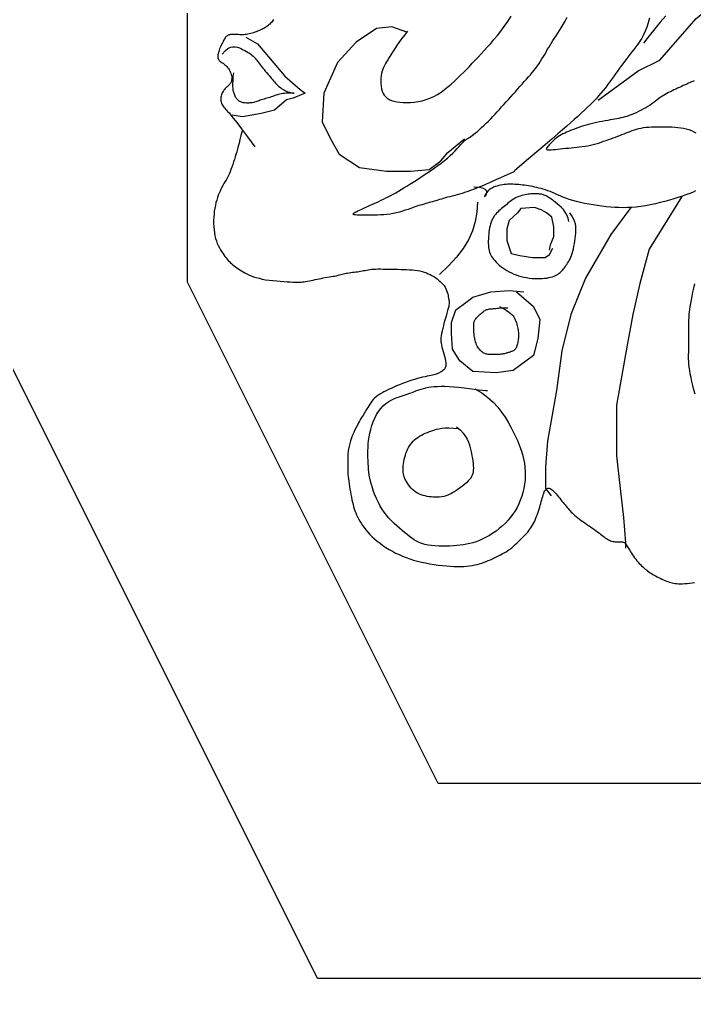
# Model space of a CAD drawing. Extents: x 377 to 3679, y 2766 to 6385.
# Drawn here: x 2041 to 2144.7, y 4226 to 4378.4 of the extents above; entities that cross this region are included whole.
import ezdxf

# ---------------------------------------------------------------- set-up
doc = ezdxf.new("R2010")
doc.units = 0
doc.header["$MEASUREMENT"] = 0
for name, color, linetype in [('3', 3, 'CONTINUOUS'), ('7', 7, 'CONTINUOUS'), ('BH', 3, 'CONTINUOUS')]:
    doc.layers.add(name, color=color, linetype=linetype)

msp = doc.modelspace()

# ---------------------------------------------------------------- hatches: boundary and pattern name
at = {"layer": 'BH'}
h = msp.add_hatch(dxfattribs=at)
h.set_pattern_fill('AR-RROOF', color=256, scale=20, angle=45, style=0)
h.set_pattern_definition([(45, (-7283.46, 4749.96), (431.052, 1149.473), [7620, -1016, 2540, -508]), (45, (-6985.3, 5407.3), (-836.96, 118.54), [1524, -167.64, 3048, -381]), (45, (-7409.2, 5234.9), (1627.222, 2108.564), [4064, -711.2, 2032, -508])])
edge = h.paths.add_edge_path()
edge.add_line((2930.74, 4363.05), (2918.14, 4363.05))
edge.add_line((2918.14, 4363.05), (2918.14, 4373.05))
edge.add_line((2918.14, 4373.05), (2250.69, 4373.05))
edge.add_line((2250.69, 4373.05), (2250.69, 4363.05))
edge.add_line((2250.69, 4363.05), (2236.79, 4363.05))
edge.add_line((2236.79, 4363.05), (2236.79, 4331.05))
edge.add_line((2236.79, 4331.05), (2186.79, 4231.05))
edge.add_line((2186.79, 4231.05), (2086.79, 4231.05))
edge.add_line((2086.79, 4231.05), (2036.79, 4331.05))
edge.add_line((2036.79, 4331.05), (2036.79, 4363.05))
edge.add_line((2036.79, 4363.05), (2024.19, 4363.05))
edge.add_line((2024.19, 4363.05), (2024.19, 4373.05))
edge.add_line((2024.19, 4373.05), (1343.33, 4373.05))
edge.add_line((1343.33, 4373.05), (1343.33, 4363.05))
edge.add_line((1343.33, 4363.05), (1330.74, 4363.05))
edge.add_line((1330.74, 4363.05), (1330.74, 3931.05))
edge.add_line((1330.74, 3931.05), (1809.12, 3931.05))
edge.add_arc((1811.61, 3938.34), 7.71, 189.6878, 251.1962, ccw=False)
edge.add_line((1804.01, 3937.05), (1798.01, 4119.14))
edge.add_spline(control_points=[(1798.01, 4119.14), (1798.47, 4138.7), (1818.54, 4148.9), (1828.3, 4158), (1831.77, 4165.8), (1832.33, 4171.05)], knot_values=[0, 0, 0, 0, 23.139492, 45.034725, 81.361054, 81.361054, 81.361054, 81.361054], degree=3, periodic=0)
edge.add_line((1832.33, 4171.05), (1837.56, 4273.44))
edge.add_spline(control_points=[(1837.56, 4273.44), (1836.99, 4274.11), (1835.45, 4274.7), (1834.67, 4276.16), (1834.59, 4276.79)], knot_values=[3.758328, 3.758328, 3.758328, 3.758328, 6.015974, 7.565663, 7.565663, 7.565663, 7.565663], degree=3, periodic=0)
edge.add_spline(control_points=[(1834.59, 4276.79), (1834.57, 4276.94), (1834.56, 4277.14), (1834.58, 4277.34), (1834.59, 4277.38)], knot_values=[3.285569, 3.285569, 3.285569, 3.285569, 3.649238, 3.758328, 3.758328, 3.758328, 3.758328], degree=3, periodic=0)
edge.add_line((1834.59, 4277.38), (1834.59, 4291.05))
edge.add_line((1834.59, 4291.05), (1869.43, 4291.05))
edge.add_line((1869.43, 4291.05), (1869.43, 4277.38))
edge.add_spline(control_points=[(1869.43, 4277.38), (1869.43, 4277.34), (1869.45, 4277.14), (1869.45, 4276.94), (1869.43, 4276.79)], knot_values=[3.285569, 3.285569, 3.285569, 3.285569, 3.394659, 3.758328, 3.758328, 3.758328, 3.758328], degree=3, periodic=0)
edge.add_spline(control_points=[(1869.43, 4276.79), (1869.35, 4276.16), (1868.57, 4274.7), (1867.03, 4274.11), (1866.46, 4273.44)], knot_values=[3.758328, 3.758328, 3.758328, 3.758328, 5.308018, 7.565663, 7.565663, 7.565663, 7.565663], degree=3, periodic=0)
edge.add_line((1866.46, 4273.44), (1871.69, 4171.05))
edge.add_spline(control_points=[(1871.69, 4171.05), (1872.25, 4165.8), (1875.72, 4158), (1885.48, 4148.9), (1905.55, 4138.7), (1906.01, 4119.14)], knot_values=[0, 0, 0, 0, 36.326329, 58.221562, 81.361054, 81.361054, 81.361054, 81.361054], degree=3, periodic=0)
edge.add_line((1906.01, 4119.14), (1900.01, 3937.05))
edge.add_arc((1892.41, 3938.34), 7.71, 288.8038, 350.3122, ccw=False)
edge.add_line((1894.89, 3931.05), (2930.74, 3931.05))
edge.add_line((2930.74, 3931.05), (2930.74, 4363.05))
h.paths.add_polyline_path([(2125.71, 4055.18, -0.075762), (2115.73, 4016.4, -0.19201), (2106.7, 4007.04, -0.571887), (2105.29, 4001.88, -0.657659), (2104.27, 3996.25, -0.575937), (2103.37, 3990.44), (2103.37, 3951.16, 0.284365), (2113.81, 3941.23, -0.082192), (2119.96, 3939.51), (2079.73, 3939.51, -0.082192), (2085.88, 3941.23, 0.284365), (2096.32, 3951.16), (2096.32, 3990.44, -0.575937), (2095.42, 3996.25, -0.657659), (2094.4, 4001.88, -0.571887), (2092.99, 4007.04, -0.19201), (2083.96, 4016.4, -0.075762), (2073.98, 4055.18, -0.061195), (2078.9, 4125.19), (2120.79, 4125.19, -0.061195)], flags=16)
h.paths.add_polyline_path([(2035.58, 4055.18, -0.075762), (2025.6, 4016.4, -0.19201), (2016.57, 4007.04, -0.571887), (2015.16, 4001.88, -0.657659), (2014.14, 3996.25, -0.575937), (2013.25, 3990.44), (2013.25, 3951.16, 0.284365), (2023.68, 3941.23, -0.082192), (2029.83, 3939.51), (1989.6, 3939.51, -0.082192), (1995.75, 3941.23, 0.284365), (2006.19, 3951.16), (2006.19, 3990.44, -0.575937), (2005.29, 3996.25, -0.657659), (2004.27, 4001.88, -0.571887), (2002.87, 4007.04, -0.19201), (1993.83, 4016.4, -0.075762), (1983.85, 4055.18, -0.061195), (1988.77, 4125.19), (2030.67, 4125.19, -0.061195)], flags=16)

# ---------------------------------------------------------------- linework, layer by layer
at = {"layer": '3'}
for points in [[(2129.95, 4366.12), (2136.09, 4370.58), (2139.44, 4372.25), (2145.02, 4378.66), (2150.6, 4383.12), (2155.34, 4384.23), (2158.97, 4384.79), (2161.76, 4384.51), (2165.39, 4382.84), (2166.22, 4380.89), (2166.5, 4377.82), (2166.5, 4374.76), (2162.32, 4370.02), (2158.69, 4368.91), (2158.13, 4368.63)], [(2080.05, 4378.49), (2079.95, 4378.35), (2079.84, 4378.2), (2079.72, 4378.06), (2079.59, 4377.92), (2079.44, 4377.79), (2079.29, 4377.66), (2079.14, 4377.53), (2078.99, 4377.42), (2078.83, 4377.31), (2078.68, 4377.21), (2078.53, 4377.12), (2078.37, 4377.04), (2078.22, 4376.97), (2078.06, 4376.89), (2077.9, 4376.82), (2077.73, 4376.75), (2077.55, 4376.68), (2077.36, 4376.61), (2077.16, 4376.54), (2076.95, 4376.46), (2076.74, 4376.4), (2076.53, 4376.33), (2076.31, 4376.28), (2076.1, 4376.23), (2075.88, 4376.19), (2075.67, 4376.17), (2075.46, 4376.15), (2075.25, 4376.15), (2075.04, 4376.15), (2074.84, 4376.16), (2074.65, 4376.17), (2074.45, 4376.18), (2074.27, 4376.19), (2074.09, 4376.2), (2073.91, 4376.21), (2073.74, 4376.2), (2073.58, 4376.2), (2073.43, 4376.18), (2073.29, 4376.16), (2073.16, 4376.13), (2073.04, 4376.08), (2072.93, 4376.02), (2072.83, 4375.95), (2072.75, 4375.87), (2072.67, 4375.78), (2072.59, 4375.67), (2072.51, 4375.54), (2072.43, 4375.41), (2072.35, 4375.26), (2072.27, 4375.1), (2072.18, 4374.93), (2072.09, 4374.75), (2072, 4374.57), (2071.91, 4374.38), (2071.83, 4374.18), (2071.75, 4373.99), (2071.67, 4373.79), (2071.6, 4373.6), (2071.55, 4373.41), (2071.5, 4373.22), (2071.47, 4373.05), (2071.45, 4372.88), (2071.45, 4372.73), (2071.47, 4372.58), (2071.51, 4372.45), (2071.57, 4372.34), (2071.65, 4372.23), (2071.75, 4372.14), (2071.87, 4372.05), (2071.99, 4371.96), (2072.13, 4371.86), (2072.27, 4371.77), (2072.41, 4371.66), (2072.55, 4371.54), (2072.69, 4371.41), (2072.83, 4371.27), (2072.96, 4371.12), (2073.09, 4370.96), (2073.2, 4370.79), (2073.3, 4370.61), (2073.39, 4370.43), (2073.47, 4370.25), (2073.53, 4370.06), (2073.57, 4369.87), (2073.6, 4369.68), (2073.61, 4369.5), (2073.61, 4369.33), (2073.59, 4369.16), (2073.56, 4369.01), (2073.51, 4368.88), (2073.45, 4368.75), (2073.37, 4368.64), (2073.29, 4368.54), (2073.2, 4368.44), (2073.1, 4368.35), (2073, 4368.26), (2072.9, 4368.17), (2072.8, 4368.07), (2072.7, 4367.98), (2072.6, 4367.87), (2072.5, 4367.76), (2072.41, 4367.65), (2072.32, 4367.52), (2072.24, 4367.39), (2072.16, 4367.24), (2072.1, 4367.08), (2072.04, 4366.91), (2071.99, 4366.73), (2071.95, 4366.55), (2071.93, 4366.36), (2071.93, 4366.18), (2071.94, 4366), (2071.97, 4365.82), (2072.02, 4365.65), (2072.09, 4365.49), (2072.18, 4365.33), (2072.28, 4365.17), (2072.4, 4365.01), (2072.53, 4364.86), (2072.67, 4364.7), (2072.82, 4364.54), (2072.98, 4364.36), (2073.19, 4364.13), (2073.47, 4363.8), (2073.85, 4363.32), (2074.38, 4362.64), (2075.09, 4361.71), (2076.01, 4360.48), (2077.16, 4358.9)], [(2117.06, 4355.13), (2116.29, 4354.78), (2115.58, 4354.45), (2114.92, 4354.15), (2114.31, 4353.88), (2113.75, 4353.63), (2113.23, 4353.4), (2112.75, 4353.19), (2112.3, 4353), (2111.89, 4352.82), (2111.5, 4352.66), (2111.13, 4352.51), (2110.77, 4352.37), (2110.42, 4352.24), (2110.08, 4352.11), (2109.73, 4352), (2109.38, 4351.88), (2109.02, 4351.77), (2108.64, 4351.66), (2108.26, 4351.56), (2107.89, 4351.45), (2107.51, 4351.35), (2107.15, 4351.25), (2106.79, 4351.16), (2106.46, 4351.06), (2106.14, 4350.97), (2105.84, 4350.88), (2105.55, 4350.8), (2105.28, 4350.71), (2105.01, 4350.63), (2104.75, 4350.56), (2104.5, 4350.48), (2104.24, 4350.41), (2103.98, 4350.34), (2103.72, 4350.27), (2103.45, 4350.19), (2103.17, 4350.12), (2102.88, 4350.03), (2102.57, 4349.94), (2102.24, 4349.84), (2101.89, 4349.73), (2101.52, 4349.6), (2101.13, 4349.46), (2100.72, 4349.31), (2100.29, 4349.16), (2099.85, 4349.02), (2099.39, 4348.88), (2098.93, 4348.76), (2098.45, 4348.66), (2097.96, 4348.58), (2097.47, 4348.52), (2096.98, 4348.48), (2096.5, 4348.45), (2096.02, 4348.43), (2095.55, 4348.42), (2095.09, 4348.42), (2094.65, 4348.42), (2094.23, 4348.42), (2093.84, 4348.42), (2093.48, 4348.42), (2093.15, 4348.43), (2092.87, 4348.44), (2092.63, 4348.46), (2092.45, 4348.49), (2092.33, 4348.52), (2092.27, 4348.57), (2092.26, 4348.63), (2092.32, 4348.69), (2092.42, 4348.77), (2092.57, 4348.86), (2092.75, 4348.95), (2092.98, 4349.06), (2093.23, 4349.18), (2093.51, 4349.31), (2093.81, 4349.44), (2094.13, 4349.59), (2094.46, 4349.74), (2094.81, 4349.89), (2095.16, 4350.05), (2095.52, 4350.22), (2095.88, 4350.38), (2096.24, 4350.54), (2096.59, 4350.71), (2096.95, 4350.88), (2097.31, 4351.06), (2097.68, 4351.24), (2098.05, 4351.43), (2098.44, 4351.64), (2098.83, 4351.85), (2099.24, 4352.09), (2099.66, 4352.34), (2100.09, 4352.6), (2100.54, 4352.88), (2101.01, 4353.17), (2101.49, 4353.48), (2102, 4353.81), (2102.52, 4354.15), (2103.06, 4354.5), (2103.62, 4354.87), (2104.18, 4355.25), (2104.73, 4355.63), (2105.28, 4356.03), (2105.81, 4356.42), (2106.31, 4356.81), (2106.78, 4357.2), (2107.21, 4357.59), (2107.61, 4357.96), (2107.96, 4358.32), (2108.28, 4358.66), (2108.57, 4358.98), (2108.82, 4359.26), (2109.05, 4359.51), (2109.24, 4359.71), (2109.42, 4359.88), (2109.57, 4360.01), (2109.72, 4360.11), (2109.86, 4360.2), (2110.01, 4360.29), (2110.17, 4360.38), (2110.35, 4360.5), (2110.55, 4360.64), (2110.8, 4360.83), (2111.07, 4361.05), (2111.37, 4361.3), (2111.69, 4361.58), (2112.02, 4361.88), (2112.37, 4362.2), (2112.72, 4362.54), (2113.07, 4362.88), (2113.42, 4363.23), (2113.76, 4363.59), (2114.1, 4363.95), (2114.44, 4364.31), (2114.77, 4364.68), (2115.11, 4365.06), (2115.46, 4365.44), (2115.8, 4365.83), (2116.15, 4366.22), (2116.51, 4366.61), (2116.86, 4367.01), (2117.22, 4367.4), (2117.57, 4367.8), (2117.92, 4368.19), (2118.26, 4368.57), (2118.59, 4368.94), (2118.91, 4369.3), (2119.22, 4369.66), (2119.53, 4370.01), (2119.82, 4370.35), (2120.09, 4370.69), (2120.36, 4371.04), (2120.62, 4371.38), (2120.86, 4371.72), (2121.09, 4372.07), (2121.31, 4372.43), (2121.52, 4372.79), (2121.73, 4373.14), (2121.93, 4373.5), (2122.13, 4373.86), (2122.34, 4374.21), (2122.55, 4374.56), (2122.77, 4374.91), (2123, 4375.26), (2123.23, 4375.61), (2123.48, 4375.98), (2123.74, 4376.37), (2124, 4376.79), (2124.28, 4377.24), (2124.57, 4377.73), (2124.88, 4378.26), (2125.19, 4378.83)], [(2100.65, 4376.71), (2100.15, 4376.1), (2099.7, 4375.51), (2099.3, 4374.95), (2098.94, 4374.43), (2098.61, 4373.93), (2098.32, 4373.48), (2098.05, 4373.05), (2097.81, 4372.67), (2097.6, 4372.32), (2097.4, 4372), (2097.23, 4371.71), (2097.08, 4371.42), (2096.94, 4371.14), (2096.83, 4370.85), (2096.73, 4370.54), (2096.65, 4370.21), (2096.59, 4369.84), (2096.55, 4369.45), (2096.53, 4369.05), (2096.54, 4368.64), (2096.58, 4368.23), (2096.64, 4367.84), (2096.75, 4367.47), (2096.88, 4367.14), (2097.06, 4366.85), (2097.28, 4366.6), (2097.53, 4366.38), (2097.83, 4366.21), (2098.17, 4366.06), (2098.55, 4365.95), (2098.98, 4365.86), (2099.44, 4365.79), (2099.95, 4365.75), (2100.5, 4365.74), (2101.07, 4365.75), (2101.66, 4365.8), (2102.27, 4365.88), (2102.88, 4366.01), (2103.49, 4366.18), (2104.09, 4366.4), (2104.68, 4366.67), (2105.24, 4366.98), (2105.8, 4367.34), (2106.33, 4367.72), (2106.85, 4368.13), (2107.36, 4368.57), (2107.85, 4369.01), (2108.32, 4369.46), (2108.79, 4369.92), (2109.24, 4370.37), (2109.69, 4370.83), (2110.14, 4371.29), (2110.58, 4371.76), (2111.03, 4372.24), (2111.49, 4372.73), (2111.95, 4373.23), (2112.43, 4373.74), (2112.92, 4374.27), (2113.42, 4374.83), (2113.93, 4375.41), (2114.45, 4376.04), (2114.97, 4376.71), (2115.51, 4377.42), (2116.04, 4378.2), (2116.59, 4379.03)], [(2137.83, 4378.68), (2137.64, 4377.98), (2137.42, 4377.31), (2137.19, 4376.69), (2136.93, 4376.12), (2136.66, 4375.61), (2136.37, 4375.14), (2136.07, 4374.71), (2135.76, 4374.29), (2135.45, 4373.9), (2135.13, 4373.51), (2134.81, 4373.11), (2134.49, 4372.71), (2134.18, 4372.29), (2133.87, 4371.87), (2133.56, 4371.44), (2133.25, 4371), (2132.94, 4370.57), (2132.63, 4370.13), (2132.32, 4369.7), (2132.02, 4369.27), (2131.7, 4368.85), (2131.39, 4368.43), (2131.06, 4368.01), (2130.73, 4367.59), (2130.38, 4367.17), (2130.01, 4366.74), (2129.62, 4366.32), (2129.21, 4365.88), (2128.77, 4365.45), (2128.32, 4365), (2127.84, 4364.55), (2127.34, 4364.08), (2126.82, 4363.61), (2126.28, 4363.13), (2125.72, 4362.63), (2125.14, 4362.12), (2124.49, 4361.56), (2123.75, 4360.91), (2122.86, 4360.15), (2121.79, 4359.24), (2120.5, 4358.14), (2118.94, 4356.81), (2117.07, 4355.24)], [(2140.35, 4379.05), (2139.5, 4378.09), (2138.64, 4377.07), (2137.78, 4376), (2136.93, 4374.88)], [(2100.55, 4376.57), (2098.2, 4377.35), (2095.85, 4377.09), (2092.72, 4375), (2089.85, 4371.88), (2087.76, 4367.18), (2087.5, 4362.75), (2088.81, 4360.15), (2090.11, 4357.8), (2093.24, 4355.72), (2097.42, 4355.2), (2101.07, 4355.2), (2103.94, 4355.46), (2105.77, 4356.76), (2106.81, 4358.06), (2109.42, 4360.15)], [(2075.76, 4375.78), (2077.59, 4374.74), (2081.76, 4369.79), (2084.11, 4367.71), (2084.89, 4367.18), (2083.07, 4366.4), (2082.02, 4366.14), (2080.2, 4364.58), (2078.11, 4364.06), (2075.24, 4363.54), (2073.67, 4363.8)], [(2072.11, 4373.18), (2072.58, 4373.68), (2073.02, 4374.02), (2073.42, 4374.22), (2073.8, 4374.3), (2074.15, 4374.3), (2074.48, 4374.23), (2074.79, 4374.12), (2075.09, 4373.98), (2075.37, 4373.84), (2075.63, 4373.71), (2075.88, 4373.57), (2076.11, 4373.44), (2076.33, 4373.3), (2076.53, 4373.16), (2076.72, 4373.02), (2076.89, 4372.87), (2077.05, 4372.73), (2077.19, 4372.57), (2077.33, 4372.41), (2077.46, 4372.24), (2077.59, 4372.07), (2077.72, 4371.88), (2077.87, 4371.69), (2078.02, 4371.48), (2078.19, 4371.27), (2078.38, 4371.04), (2078.57, 4370.81), (2078.77, 4370.57), (2078.97, 4370.34), (2079.17, 4370.1), (2079.36, 4369.88), (2079.54, 4369.66), (2079.72, 4369.45), (2079.88, 4369.26), (2080.04, 4369.08), (2080.19, 4368.9), (2080.34, 4368.73), (2080.49, 4368.57), (2080.65, 4368.42), (2080.81, 4368.27), (2080.97, 4368.13), (2081.15, 4367.99), (2081.33, 4367.86), (2081.51, 4367.73), (2081.7, 4367.62), (2081.89, 4367.52), (2082.09, 4367.43), (2082.28, 4367.36), (2082.48, 4367.3), (2082.66, 4367.26), (2082.83, 4367.23), (2082.98, 4367.21), (2083.09, 4367.19), (2083.17, 4367.19), (2083.19, 4367.18), (2083.15, 4367.18), (2083.06, 4367.18), (2082.91, 4367.18), (2082.71, 4367.18), (2082.49, 4367.17), (2082.24, 4367.16), (2081.97, 4367.15), (2081.71, 4367.13), (2081.46, 4367.1), (2081.22, 4367.06), (2081, 4367.02), (2080.8, 4366.97), (2080.6, 4366.91), (2080.42, 4366.85), (2080.23, 4366.79), (2080.04, 4366.73), (2079.85, 4366.66), (2079.65, 4366.6), (2079.44, 4366.53), (2079.23, 4366.47), (2079.02, 4366.4), (2078.81, 4366.34), (2078.6, 4366.27), (2078.4, 4366.21), (2078.2, 4366.14), (2078, 4366.08), (2077.82, 4366.01), (2077.64, 4365.95), (2077.46, 4365.89), (2077.29, 4365.84), (2077.11, 4365.79), (2076.94, 4365.74), (2076.76, 4365.71), (2076.58, 4365.68), (2076.4, 4365.66), (2076.21, 4365.65), (2076.03, 4365.64), (2075.86, 4365.65), (2075.68, 4365.66), (2075.52, 4365.68), (2075.37, 4365.71), (2075.23, 4365.74), (2075.1, 4365.79), (2074.98, 4365.84), (2074.87, 4365.9), (2074.77, 4365.96), (2074.67, 4366.03), (2074.58, 4366.11), (2074.5, 4366.19), (2074.42, 4366.27), (2074.34, 4366.36), (2074.27, 4366.46), (2074.2, 4366.57), (2074.14, 4366.7), (2074.07, 4366.84), (2074.01, 4367), (2073.96, 4367.18), (2073.9, 4367.39), (2073.85, 4367.64), (2073.81, 4367.92), (2073.79, 4368.26), (2073.79, 4368.66), (2073.81, 4369.13), (2073.85, 4369.67), (2073.93, 4370.31)], [(2144.73, 4369.08), (2144.53, 4368.99), (2144.32, 4368.9), (2144.09, 4368.8), (2143.85, 4368.69), (2143.59, 4368.58), (2143.31, 4368.46), (2143.03, 4368.33), (2142.75, 4368.19), (2142.46, 4368.06), (2142.17, 4367.93), (2141.88, 4367.79), (2141.59, 4367.66), (2141.31, 4367.53), (2141.04, 4367.4), (2140.77, 4367.26), (2140.51, 4367.12), (2140.25, 4366.98), (2139.99, 4366.83), (2139.74, 4366.67), (2139.5, 4366.5), (2139.26, 4366.33), (2139.01, 4366.14), (2138.76, 4365.95), (2138.5, 4365.75), (2138.22, 4365.55), (2137.93, 4365.35), (2137.61, 4365.14), (2137.27, 4364.94), (2136.91, 4364.74), (2136.54, 4364.54), (2136.16, 4364.35), (2135.78, 4364.17), (2135.4, 4364.01), (2135.04, 4363.86), (2134.69, 4363.72), (2134.36, 4363.61), (2134.05, 4363.52), (2133.75, 4363.43), (2133.45, 4363.36), (2133.15, 4363.3), (2132.84, 4363.24), (2132.52, 4363.18), (2132.17, 4363.12), (2131.8, 4363.06), (2131.41, 4362.99), (2131, 4362.92), (2130.57, 4362.84), (2130.14, 4362.75), (2129.71, 4362.66), (2129.28, 4362.57), (2128.87, 4362.47), (2128.47, 4362.36), (2128.08, 4362.25), (2127.7, 4362.14), (2127.34, 4362.03), (2126.99, 4361.91), (2126.65, 4361.79), (2126.32, 4361.66), (2126, 4361.54), (2125.68, 4361.42), (2125.38, 4361.29), (2125.08, 4361.17), (2124.8, 4361.04), (2124.52, 4360.9), (2124.25, 4360.76), (2124, 4360.61), (2123.76, 4360.45), (2123.53, 4360.28), (2123.31, 4360.11), (2123.11, 4359.93), (2122.92, 4359.75), (2122.75, 4359.57), (2122.59, 4359.4), (2122.44, 4359.24), (2122.31, 4359.08), (2122.19, 4358.95), (2122.1, 4358.83), (2122.03, 4358.73), (2122, 4358.64), (2122, 4358.57), (2122.04, 4358.51), (2122.14, 4358.48), (2122.28, 4358.46), (2122.48, 4358.46), (2122.74, 4358.47), (2123.04, 4358.49), (2123.38, 4358.53), (2123.74, 4358.57), (2124.13, 4358.61), (2124.54, 4358.66), (2124.96, 4358.7), (2125.38, 4358.74), (2125.8, 4358.78), (2126.23, 4358.81), (2126.65, 4358.85), (2127.08, 4358.9), (2127.5, 4358.95), (2127.93, 4359.01), (2128.35, 4359.08), (2128.77, 4359.17), (2129.18, 4359.28), (2129.59, 4359.39), (2130, 4359.51), (2130.4, 4359.64), (2130.79, 4359.77), (2131.17, 4359.91), (2131.55, 4360.04), (2131.91, 4360.17), (2132.26, 4360.3), (2132.61, 4360.43), (2132.95, 4360.56), (2133.28, 4360.68), (2133.61, 4360.8), (2133.93, 4360.93), (2134.25, 4361.05), (2134.57, 4361.17), (2134.89, 4361.29), (2135.2, 4361.41), (2135.53, 4361.52), (2135.86, 4361.62), (2136.2, 4361.72), (2136.56, 4361.8), (2136.93, 4361.87), (2137.32, 4361.92), (2137.72, 4361.96), (2138.14, 4361.99), (2138.57, 4362.01), (2139.01, 4362.02), (2139.46, 4362.02), (2139.91, 4362.01), (2140.37, 4362.01), (2140.84, 4361.99), (2141.3, 4361.98), (2141.76, 4361.95), (2142.21, 4361.91), (2142.65, 4361.86), (2143.08, 4361.78), (2143.5, 4361.69), (2143.9, 4361.57), (2144.28, 4361.42), (2144.64, 4361.25), (2144.97, 4361.06)], [(2075.2, 4361.36), (2075.02, 4360.67), (2074.87, 4360.05), (2074.73, 4359.51), (2074.6, 4359.02), (2074.49, 4358.57), (2074.37, 4358.16), (2074.26, 4357.76), (2074.15, 4357.37), (2074.02, 4356.98), (2073.9, 4356.59), (2073.77, 4356.2), (2073.63, 4355.81), (2073.49, 4355.44), (2073.34, 4355.07), (2073.19, 4354.73), (2073.04, 4354.4), (2072.88, 4354.09), (2072.73, 4353.8), (2072.57, 4353.53), (2072.41, 4353.26), (2072.26, 4352.99), (2072.1, 4352.71), (2071.95, 4352.43), (2071.81, 4352.13), (2071.67, 4351.82), (2071.53, 4351.48), (2071.41, 4351.12), (2071.29, 4350.74), (2071.18, 4350.35), (2071.09, 4349.93), (2071, 4349.5), (2070.93, 4349.05), (2070.88, 4348.58), (2070.84, 4348.1), (2070.82, 4347.61), (2070.82, 4347.12), (2070.84, 4346.64), (2070.88, 4346.16), (2070.94, 4345.7), (2071.02, 4345.26), (2071.12, 4344.84), (2071.24, 4344.45), (2071.38, 4344.08), (2071.54, 4343.73), (2071.7, 4343.41), (2071.87, 4343.1), (2072.04, 4342.82), (2072.22, 4342.55), (2072.39, 4342.31), (2072.56, 4342.07), (2072.73, 4341.86), (2072.91, 4341.66), (2073.08, 4341.46), (2073.25, 4341.28), (2073.43, 4341.11), (2073.61, 4340.94), (2073.8, 4340.78), (2073.99, 4340.62), (2074.19, 4340.47), (2074.4, 4340.32), (2074.63, 4340.17), (2074.86, 4340.02), (2075.1, 4339.87), (2075.36, 4339.71), (2075.64, 4339.56), (2075.93, 4339.41), (2076.25, 4339.25), (2076.59, 4339.1), (2076.96, 4338.96), (2077.36, 4338.83), (2077.8, 4338.71), (2078.29, 4338.6), (2078.81, 4338.5), (2079.36, 4338.42), (2079.93, 4338.35), (2080.51, 4338.3), (2081.07, 4338.25), (2081.62, 4338.21), (2082.14, 4338.18), (2082.6, 4338.16), (2083.02, 4338.14), (2083.38, 4338.13), (2083.7, 4338.12), (2083.99, 4338.12), (2084.26, 4338.13), (2084.51, 4338.15), (2084.76, 4338.18), (2085.01, 4338.21), (2085.27, 4338.26), (2085.54, 4338.31), (2085.83, 4338.37), (2086.12, 4338.44), (2086.42, 4338.51), (2086.73, 4338.57), (2087.04, 4338.64), (2087.36, 4338.7), (2087.68, 4338.76), (2087.99, 4338.82), (2088.31, 4338.87), (2088.62, 4338.92), (2088.92, 4338.97), (2089.21, 4339.02), (2089.48, 4339.06), (2089.74, 4339.11), (2089.97, 4339.17), (2090.19, 4339.22), (2090.4, 4339.27), (2090.6, 4339.33), (2090.8, 4339.38), (2091, 4339.43), (2091.21, 4339.48), (2091.43, 4339.52), (2091.66, 4339.56), (2091.91, 4339.6), (2092.16, 4339.63), (2092.42, 4339.66), (2092.68, 4339.69), (2092.93, 4339.72), (2093.18, 4339.76), (2093.43, 4339.8), (2093.66, 4339.84), (2093.88, 4339.89), (2094.1, 4339.93), (2094.33, 4339.98), (2094.56, 4340.03), (2094.82, 4340.07), (2095.09, 4340.1), (2095.39, 4340.12), (2095.73, 4340.14), (2096.09, 4340.15), (2096.48, 4340.15), (2096.89, 4340.14), (2097.32, 4340.13), (2097.76, 4340.12), (2098.21, 4340.11), (2098.67, 4340.1), (2099.13, 4340.09), (2099.6, 4340.08), (2100.05, 4340.07), (2100.5, 4340.05), (2100.94, 4340.03), (2101.37, 4340), (2101.78, 4339.96), (2102.17, 4339.91), (2102.54, 4339.84), (2102.89, 4339.75), (2103.21, 4339.66), (2103.53, 4339.54), (2103.82, 4339.42), (2104.11, 4339.28), (2104.39, 4339.14), (2104.66, 4338.98), (2104.92, 4338.81), (2105.18, 4338.63), (2105.42, 4338.44), (2105.65, 4338.24), (2105.87, 4338.03), (2106.07, 4337.81), (2106.25, 4337.58), (2106.41, 4337.34), (2106.54, 4337.09), (2106.65, 4336.83), (2106.73, 4336.58), (2106.81, 4336.33), (2106.86, 4336.09), (2106.91, 4335.87), (2106.95, 4335.66), (2106.98, 4335.48), (2107.01, 4335.33), (2107.03, 4335.2), (2107.05, 4335.07), (2107.05, 4334.94), (2107.04, 4334.79), (2107.01, 4334.6), (2106.97, 4334.38), (2106.9, 4334.09), (2106.8, 4333.74), (2106.69, 4333.34), (2106.56, 4332.9), (2106.43, 4332.43), (2106.29, 4331.95), (2106.16, 4331.47), (2106.04, 4331.02), (2105.94, 4330.6), (2105.86, 4330.22), (2105.8, 4329.88), (2105.77, 4329.58), (2105.75, 4329.29), (2105.76, 4329.01), (2105.79, 4328.73), (2105.84, 4328.45), (2105.91, 4328.14), (2106, 4327.81), (2106.11, 4327.46), (2106.22, 4327.1), (2106.32, 4326.74), (2106.41, 4326.38), (2106.49, 4326.04), (2106.53, 4325.73), (2106.54, 4325.44), (2106.51, 4325.19), (2106.44, 4324.98), (2106.35, 4324.81), (2106.23, 4324.66), (2106.09, 4324.53), (2105.95, 4324.43), (2105.81, 4324.34), (2105.67, 4324.27), (2105.54, 4324.2), (2105.42, 4324.14), (2105.3, 4324.08), (2105.17, 4324.03), (2105.04, 4323.98), (2104.88, 4323.93), (2104.7, 4323.88), (2104.49, 4323.83), (2104.25, 4323.78), (2103.97, 4323.72), (2103.67, 4323.66), (2103.33, 4323.58), (2102.96, 4323.5), (2102.58, 4323.41), (2102.16, 4323.3), (2101.73, 4323.17), (2101.28, 4323.03), (2100.82, 4322.88), (2100.35, 4322.71), (2099.88, 4322.53), (2099.42, 4322.35), (2098.96, 4322.16), (2098.52, 4321.97), (2098.1, 4321.78), (2097.7, 4321.6), (2097.33, 4321.42), (2096.98, 4321.24), (2096.66, 4321.06), (2096.36, 4320.88), (2096.08, 4320.69), (2095.82, 4320.49), (2095.58, 4320.28), (2095.37, 4320.06), (2095.17, 4319.83), (2094.99, 4319.59), (2094.82, 4319.35), (2094.67, 4319.11), (2094.52, 4318.87), (2094.38, 4318.63), (2094.24, 4318.4), (2094.11, 4318.18), (2093.98, 4317.96), (2093.85, 4317.74), (2093.71, 4317.52), (2093.57, 4317.29), (2093.42, 4317.04), (2093.27, 4316.77), (2093.1, 4316.47), (2092.92, 4316.14), (2092.73, 4315.78), (2092.54, 4315.4), (2092.36, 4315), (2092.18, 4314.59), (2092.01, 4314.17), (2091.86, 4313.75), (2091.74, 4313.33), (2091.64, 4312.92), (2091.56, 4312.51), (2091.51, 4312.12), (2091.48, 4311.74), (2091.45, 4311.36), (2091.44, 4311.01), (2091.44, 4310.66), (2091.44, 4310.34), (2091.44, 4310.03), (2091.44, 4309.73), (2091.44, 4309.44), (2091.45, 4309.15), (2091.46, 4308.86), (2091.48, 4308.55), (2091.51, 4308.23), (2091.55, 4307.88), (2091.59, 4307.51), (2091.65, 4307.12), (2091.71, 4306.71), (2091.78, 4306.29), (2091.85, 4305.87), (2091.93, 4305.46), (2092.01, 4305.05), (2092.09, 4304.66), (2092.18, 4304.29), (2092.26, 4303.94), (2092.35, 4303.61), (2092.45, 4303.29), (2092.55, 4302.98), (2092.67, 4302.67), (2092.8, 4302.35), (2092.94, 4302.04), (2093.1, 4301.72), (2093.29, 4301.39), (2093.49, 4301.06), (2093.71, 4300.72), (2093.96, 4300.38), (2094.23, 4300.03), (2094.53, 4299.69), (2094.85, 4299.34), (2095.21, 4298.99), (2095.58, 4298.65), (2095.99, 4298.3), (2096.41, 4297.97), (2096.86, 4297.65), (2097.32, 4297.33), (2097.8, 4297.03), (2098.3, 4296.75), (2098.81, 4296.48), (2099.33, 4296.23), (2099.86, 4296), (2100.42, 4295.78), (2100.98, 4295.58), (2101.56, 4295.4), (2102.16, 4295.23), (2102.78, 4295.08), (2103.41, 4294.95), (2104.06, 4294.83), (2104.71, 4294.72), (2105.35, 4294.63), (2105.99, 4294.56), (2106.61, 4294.5), (2107.21, 4294.45), (2107.78, 4294.43), (2108.32, 4294.41), (2108.82, 4294.42), (2109.29, 4294.43), (2109.74, 4294.46), (2110.17, 4294.51), (2110.57, 4294.57), (2110.96, 4294.64), (2111.33, 4294.73), (2111.7, 4294.82), (2112.05, 4294.93), (2112.4, 4295.05), (2112.73, 4295.18), (2113.06, 4295.31), (2113.39, 4295.45), (2113.7, 4295.59), (2114.01, 4295.74), (2114.32, 4295.88), (2114.62, 4296.03), (2114.91, 4296.18), (2115.21, 4296.33), (2115.5, 4296.5), (2115.79, 4296.68), (2116.07, 4296.87), (2116.36, 4297.07), (2116.65, 4297.3), (2116.93, 4297.53), (2117.21, 4297.78), (2117.49, 4298.04), (2117.76, 4298.29), (2118.01, 4298.55), (2118.26, 4298.8), (2118.49, 4299.04), (2118.71, 4299.27), (2118.91, 4299.49), (2119.11, 4299.7), (2119.29, 4299.92), (2119.45, 4300.14), (2119.62, 4300.36), (2119.77, 4300.59), (2119.91, 4300.84), (2120.05, 4301.1), (2120.19, 4301.38), (2120.32, 4301.68), (2120.44, 4301.98), (2120.56, 4302.28), (2120.67, 4302.59), (2120.77, 4302.91), (2120.87, 4303.21), (2120.96, 4303.52), (2121.04, 4303.82), (2121.12, 4304.11), (2121.2, 4304.39), (2121.27, 4304.67), (2121.34, 4304.93), (2121.42, 4305.18), (2121.5, 4305.43), (2121.58, 4305.65), (2121.67, 4305.86), (2121.77, 4306.05), (2121.88, 4306.21), (2121.99, 4306.34), (2122.12, 4306.42), (2122.25, 4306.47), (2122.4, 4306.46), (2122.56, 4306.41), (2122.73, 4306.3), (2122.91, 4306.16), (2123.09, 4305.99), (2123.28, 4305.79), (2123.47, 4305.58), (2123.66, 4305.35), (2123.85, 4305.12), (2124.03, 4304.9), (2124.21, 4304.68), (2124.38, 4304.47), (2124.55, 4304.27), (2124.71, 4304.06), (2124.88, 4303.87), (2125.03, 4303.67), (2125.19, 4303.49), (2125.34, 4303.31), (2125.49, 4303.13), (2125.65, 4302.95), (2125.81, 4302.78), (2125.98, 4302.6), (2126.17, 4302.43), (2126.37, 4302.25), (2126.58, 4302.07), (2126.82, 4301.88), (2127.07, 4301.69), (2127.33, 4301.5), (2127.61, 4301.3), (2127.89, 4301.11), (2128.17, 4300.92), (2128.44, 4300.73), (2128.71, 4300.54), (2128.97, 4300.36), (2129.23, 4300.18), (2129.47, 4300.01), (2129.7, 4299.84), (2129.92, 4299.68), (2130.13, 4299.53), (2130.33, 4299.38), (2130.52, 4299.23), (2130.7, 4299.09), (2130.87, 4298.95), (2131.03, 4298.83), (2131.2, 4298.71), (2131.36, 4298.6), (2131.52, 4298.51), (2131.69, 4298.43), (2131.86, 4298.36), (2132.03, 4298.3), (2132.22, 4298.26), (2132.4, 4298.23), (2132.58, 4298.21), (2132.76, 4298.2), (2132.94, 4298.19), (2133.1, 4298.19), (2133.25, 4298.19), (2133.39, 4298.19), (2133.51, 4298.19), (2133.62, 4298.19), (2133.71, 4298.18), (2133.8, 4298.17), (2133.88, 4298.15), (2133.95, 4298.12), (2134.02, 4298.08), (2134.07, 4298.04), (2134.13, 4297.98), (2134.19, 4297.91), (2134.25, 4297.82), (2134.31, 4297.72), (2134.38, 4297.6), (2134.47, 4297.45), (2134.56, 4297.29), (2134.67, 4297.11), (2134.8, 4296.9), (2134.93, 4296.68), (2135.08, 4296.46), (2135.23, 4296.22), (2135.4, 4295.98), (2135.56, 4295.75), (2135.74, 4295.52), (2135.91, 4295.3), (2136.09, 4295.09), (2136.27, 4294.89), (2136.45, 4294.7), (2136.63, 4294.51), (2136.82, 4294.34), (2137, 4294.17), (2137.19, 4294.02), (2137.37, 4293.87), (2137.56, 4293.72), (2137.74, 4293.59), (2137.94, 4293.45), (2138.13, 4293.32), (2138.34, 4293.2), (2138.55, 4293.07), (2138.77, 4292.95), (2139, 4292.83), (2139.24, 4292.71), (2139.48, 4292.59), (2139.73, 4292.47), (2139.97, 4292.36), (2140.22, 4292.26), (2140.45, 4292.17), (2140.68, 4292.08), (2140.9, 4292), (2141.12, 4291.94), (2141.34, 4291.88), (2141.56, 4291.83), (2141.79, 4291.8), (2142.04, 4291.77), (2142.3, 4291.76), (2142.6, 4291.75), (2142.92, 4291.76), (2143.26, 4291.77), (2143.63, 4291.8), (2144, 4291.84), (2144.38, 4291.9), (2144.76, 4291.97)], [(2144.92, 4352.14), (2144.56, 4351.97), (2144.18, 4351.8), (2143.75, 4351.63), (2143.29, 4351.47), (2142.77, 4351.29), (2142.2, 4351.11), (2141.58, 4350.93), (2140.92, 4350.73), (2140.21, 4350.54), (2139.48, 4350.35), (2138.74, 4350.17), (2137.99, 4350.01), (2137.25, 4349.87), (2136.52, 4349.75), (2135.81, 4349.66), (2135.13, 4349.6), (2134.46, 4349.57), (2133.8, 4349.56), (2133.15, 4349.58), (2132.5, 4349.61), (2131.85, 4349.66), (2131.19, 4349.72), (2130.52, 4349.8), (2129.84, 4349.89), (2129.17, 4349.99), (2128.5, 4350.11), (2127.84, 4350.23), (2127.21, 4350.37), (2126.6, 4350.52), (2126.03, 4350.68), (2125.49, 4350.85), (2125, 4351.02), (2124.53, 4351.2), (2124.1, 4351.38), (2123.68, 4351.56), (2123.29, 4351.73), (2122.92, 4351.89), (2122.56, 4352.04), (2122.2, 4352.18), (2121.85, 4352.3), (2121.51, 4352.41), (2121.18, 4352.51), (2120.84, 4352.59), (2120.52, 4352.67), (2120.2, 4352.74), (2119.88, 4352.81), (2119.56, 4352.87), (2119.25, 4352.92), (2118.94, 4352.97), (2118.63, 4353.01), (2118.33, 4353.05), (2118.03, 4353.08), (2117.73, 4353.11), (2117.44, 4353.13), (2117.16, 4353.15), (2116.88, 4353.16), (2116.6, 4353.17), (2116.33, 4353.17), (2116.05, 4353.16), (2115.78, 4353.14), (2115.51, 4353.12), (2115.23, 4353.08), (2114.95, 4353.03), (2114.68, 4352.98), (2114.4, 4352.9), (2114.13, 4352.82), (2113.88, 4352.71), (2113.63, 4352.59), (2113.4, 4352.45), (2113.18, 4352.29), (2112.99, 4352.11), (2112.82, 4351.91), (2112.68, 4351.72), (2112.57, 4351.56), (2112.5, 4351.42), (2112.47, 4351.33), (2112.49, 4351.29), (2112.55, 4351.33), (2112.66, 4351.45), (2112.78, 4351.64), (2112.85, 4351.86), (2112.83, 4352.1), (2112.67, 4352.32), (2112.31, 4352.52), (2111.72, 4352.65), (2110.83, 4352.7)], [(2125.42, 4347.46), (2125.32, 4347.98), (2125.14, 4348.46), (2124.9, 4348.89), (2124.61, 4349.27), (2124.3, 4349.61), (2123.97, 4349.92), (2123.65, 4350.18), (2123.35, 4350.42), (2123.08, 4350.62), (2122.84, 4350.8), (2122.63, 4350.96), (2122.44, 4351.09), (2122.27, 4351.2), (2122.11, 4351.3), (2121.96, 4351.38), (2121.82, 4351.44), (2121.67, 4351.5), (2121.53, 4351.55), (2121.38, 4351.58), (2121.23, 4351.62), (2121.08, 4351.64), (2120.92, 4351.66), (2120.76, 4351.68), (2120.59, 4351.69), (2120.41, 4351.7), (2120.22, 4351.7), (2120.03, 4351.7), (2119.83, 4351.7), (2119.62, 4351.69), (2119.4, 4351.67), (2119.18, 4351.64), (2118.95, 4351.61), (2118.71, 4351.56), (2118.46, 4351.5), (2118.22, 4351.44), (2117.97, 4351.36), (2117.73, 4351.27), (2117.49, 4351.18), (2117.26, 4351.07), (2117.04, 4350.95), (2116.83, 4350.82), (2116.63, 4350.69), (2116.44, 4350.54), (2116.25, 4350.39), (2116.07, 4350.24), (2115.88, 4350.08), (2115.7, 4349.91), (2115.5, 4349.75), (2115.31, 4349.59), (2115.1, 4349.42), (2114.9, 4349.25), (2114.7, 4349.08), (2114.5, 4348.9), (2114.31, 4348.71), (2114.14, 4348.51), (2113.97, 4348.3), (2113.83, 4348.08), (2113.7, 4347.85), (2113.59, 4347.6), (2113.49, 4347.34), (2113.4, 4347.06), (2113.33, 4346.77), (2113.26, 4346.47), (2113.21, 4346.15), (2113.16, 4345.81), (2113.12, 4345.47), (2113.09, 4345.12), (2113.07, 4344.77), (2113.06, 4344.42), (2113.06, 4344.09), (2113.08, 4343.77), (2113.1, 4343.47), (2113.14, 4343.2), (2113.19, 4342.95), (2113.26, 4342.71), (2113.34, 4342.49), (2113.44, 4342.27), (2113.56, 4342.06), (2113.7, 4341.86), (2113.86, 4341.64), (2114.05, 4341.43), (2114.26, 4341.2), (2114.49, 4340.98), (2114.74, 4340.75), (2115, 4340.53), (2115.29, 4340.31), (2115.59, 4340.1), (2115.91, 4339.9), (2116.25, 4339.71), (2116.6, 4339.53), (2116.96, 4339.37), (2117.34, 4339.23), (2117.72, 4339.1), (2118.11, 4338.98), (2118.51, 4338.89), (2118.92, 4338.81), (2119.33, 4338.74), (2119.75, 4338.7), (2120.16, 4338.67), (2120.56, 4338.66), (2120.95, 4338.66), (2121.33, 4338.68), (2121.7, 4338.71), (2122.04, 4338.75), (2122.35, 4338.81), (2122.64, 4338.88), (2122.91, 4338.96), (2123.16, 4339.05), (2123.38, 4339.15), (2123.59, 4339.25), (2123.78, 4339.37), (2123.95, 4339.49), (2124.11, 4339.61), (2124.25, 4339.74), (2124.38, 4339.88), (2124.51, 4340.02), (2124.63, 4340.17), (2124.75, 4340.33), (2124.87, 4340.49), (2124.99, 4340.66), (2125.11, 4340.84), (2125.24, 4341.03), (2125.37, 4341.23), (2125.5, 4341.45), (2125.63, 4341.69), (2125.75, 4341.95), (2125.86, 4342.23), (2125.97, 4342.54), (2126.07, 4342.89), (2126.16, 4343.25), (2126.23, 4343.64), (2126.3, 4344.04), (2126.36, 4344.44), (2126.41, 4344.84), (2126.46, 4345.24), (2126.49, 4345.63), (2126.52, 4346), (2126.52, 4346.36), (2126.5, 4346.72), (2126.44, 4347.09), (2126.33, 4347.47), (2126.16, 4347.87), (2125.91, 4348.3), (2125.59, 4348.77)], [(2142.79, 4351.27), (2140.56, 4347.65), (2137.77, 4343.19), (2136.38, 4337.9), (2135.26, 4333.16), (2134.42, 4328.42), (2132.75, 4319.22), (2132.75, 4314.21), (2132.75, 4311.42), (2133.31, 4306.4), (2133.86, 4301.94), (2134.14, 4298.04), (2134.14, 4297.21)], [(2111.39, 4350.41), (2111.3, 4348.9), (2111.05, 4347.44), (2110.61, 4346.02), (2110, 4344.64), (2109.19, 4343.28), (2108.18, 4341.94), (2106.96, 4340.62), (2105.53, 4339.3)], [(2122.47, 4343.04), (2122.64, 4343.85), (2123.13, 4345.16), (2123.13, 4346.64), (2122.8, 4348.11), (2121.98, 4348.77), (2121.16, 4349.26), (2120.18, 4349.59), (2118.05, 4349.42), (2117.55, 4348.77), (2116.24, 4347.62), (2115.91, 4346.31), (2115.91, 4344.51), (2116.57, 4342.54), (2117.88, 4342.22), (2119.85, 4341.89), (2121.82, 4341.89), (2122.47, 4342.38), (2122.97, 4343.36)], [(2134.98, 4349.6), (2131.91, 4345.42), (2128, 4338.73), (2125.77, 4333.16), (2124.38, 4327.58), (2123.54, 4321.45), (2122.14, 4313.65), (2121.87, 4309.75), (2121.87, 4306.4), (2122.7, 4305.29)], [(2144.86, 4320.92), (2144.68, 4321.58), (2144.52, 4322.22), (2144.36, 4322.85), (2144.23, 4323.45), (2144.11, 4324.02), (2144.02, 4324.56), (2143.95, 4325.05), (2143.9, 4325.5), (2143.87, 4325.91), (2143.86, 4326.3), (2143.85, 4326.66), (2143.86, 4327.01), (2143.87, 4327.34), (2143.88, 4327.67), (2143.89, 4328), (2143.9, 4328.32), (2143.9, 4328.64), (2143.9, 4328.96), (2143.91, 4329.27), (2143.91, 4329.57), (2143.91, 4329.85), (2143.91, 4330.13), (2143.91, 4330.38), (2143.91, 4330.63), (2143.91, 4330.87), (2143.91, 4331.09), (2143.91, 4331.31), (2143.91, 4331.53), (2143.91, 4331.74), (2143.91, 4331.95), (2143.91, 4332.17), (2143.91, 4332.4), (2143.92, 4332.64), (2143.93, 4332.91), (2143.96, 4333.21), (2143.99, 4333.54), (2144.04, 4333.92), (2144.11, 4334.35), (2144.19, 4334.84), (2144.29, 4335.38), (2144.4, 4335.95), (2144.53, 4336.57), (2144.66, 4337.21), (2144.8, 4337.86)], [(2117.39, 4336.65), (2120.01, 4334.36), (2121, 4332.39), (2120.67, 4329.44), (2120.01, 4326.82), (2116.9, 4324.53), (2114.27, 4324.2), (2110.67, 4324.37), (2108.7, 4326), (2107.55, 4327.81), (2107.39, 4330.26), (2107.39, 4331.9), (2108.04, 4333.87), (2109.19, 4334.68), (2110.67, 4335.83), (2113.46, 4336.65), (2116.24, 4336.81), (2118.54, 4336.65)], [(2114.77, 4334.36), (2115.33, 4334.07), (2115.78, 4333.81), (2116.15, 4333.58), (2116.44, 4333.37), (2116.67, 4333.16), (2116.85, 4332.97), (2116.99, 4332.77), (2117.1, 4332.57), (2117.21, 4332.35), (2117.3, 4332.13), (2117.38, 4331.89), (2117.45, 4331.66), (2117.51, 4331.42), (2117.56, 4331.19), (2117.6, 4330.97), (2117.64, 4330.75), (2117.66, 4330.56), (2117.68, 4330.37), (2117.7, 4330.2), (2117.7, 4330.03), (2117.7, 4329.86), (2117.69, 4329.7), (2117.68, 4329.53), (2117.66, 4329.36), (2117.64, 4329.18), (2117.61, 4329), (2117.58, 4328.82), (2117.54, 4328.64), (2117.5, 4328.47), (2117.45, 4328.31), (2117.39, 4328.16), (2117.34, 4328.02), (2117.27, 4327.91), (2117.2, 4327.82), (2117.13, 4327.74), (2117.05, 4327.67), (2116.96, 4327.61), (2116.87, 4327.56), (2116.78, 4327.52), (2116.68, 4327.48), (2116.57, 4327.44), (2116.47, 4327.4), (2116.35, 4327.36), (2116.24, 4327.32), (2116.12, 4327.28), (2116.01, 4327.24), (2115.89, 4327.21), (2115.78, 4327.18), (2115.67, 4327.15), (2115.56, 4327.12), (2115.45, 4327.1), (2115.33, 4327.08), (2115.22, 4327.06), (2115.1, 4327.04), (2114.98, 4327.03), (2114.85, 4327.01), (2114.71, 4327.01), (2114.57, 4327), (2114.42, 4326.99), (2114.27, 4326.99), (2114.12, 4326.99), (2113.97, 4326.99), (2113.82, 4326.99), (2113.67, 4326.99), (2113.53, 4326.99), (2113.4, 4326.99), (2113.26, 4326.99), (2113.13, 4327), (2113.01, 4327.01), (2112.88, 4327.03), (2112.76, 4327.06), (2112.64, 4327.1), (2112.51, 4327.14), (2112.39, 4327.2), (2112.27, 4327.27), (2112.15, 4327.35), (2112.03, 4327.44), (2111.91, 4327.55), (2111.79, 4327.67), (2111.68, 4327.81), (2111.57, 4327.96), (2111.46, 4328.12), (2111.36, 4328.3), (2111.26, 4328.5), (2111.17, 4328.7), (2111.09, 4328.92), (2111.03, 4329.15), (2110.97, 4329.39), (2110.92, 4329.64), (2110.89, 4329.89), (2110.86, 4330.15), (2110.85, 4330.41), (2110.84, 4330.65), (2110.83, 4330.89), (2110.83, 4331.1), (2110.83, 4331.3), (2110.83, 4331.47), (2110.83, 4331.62), (2110.84, 4331.75), (2110.85, 4331.87), (2110.87, 4331.98), (2110.9, 4332.08), (2110.94, 4332.18), (2111, 4332.28), (2111.06, 4332.39), (2111.15, 4332.5), (2111.24, 4332.61), (2111.34, 4332.72), (2111.46, 4332.84), (2111.57, 4332.95), (2111.69, 4333.07), (2111.82, 4333.18), (2111.94, 4333.29), (2112.06, 4333.4), (2112.19, 4333.5), (2112.31, 4333.6), (2112.44, 4333.69), (2112.56, 4333.77), (2112.69, 4333.84), (2112.83, 4333.89), (2112.96, 4333.94), (2113.1, 4333.97), (2113.24, 4334), (2113.39, 4334.02), (2113.54, 4334.03), (2113.7, 4334.04), (2113.87, 4334.06), (2114.04, 4334.07), (2114.23, 4334.09), (2114.42, 4334.11), (2114.64, 4334.13), (2114.87, 4334.15), (2115.13, 4334.16), (2115.41, 4334.18), (2115.73, 4334.19), (2116.08, 4334.19)], [(2110.98, 4321.73), (2112.06, 4321.08), (2112.99, 4320.39), (2113.8, 4319.66), (2114.5, 4318.9), (2115.11, 4318.14), (2115.63, 4317.36), (2116.1, 4316.59), (2116.52, 4315.83), (2116.9, 4315.09), (2117.26, 4314.37), (2117.58, 4313.67), (2117.86, 4312.98), (2118.11, 4312.3), (2118.32, 4311.63), (2118.48, 4310.97), (2118.61, 4310.31), (2118.69, 4309.64), (2118.73, 4308.98), (2118.73, 4308.33), (2118.7, 4307.68), (2118.62, 4307.04), (2118.51, 4306.41), (2118.37, 4305.8), (2118.19, 4305.2), (2117.98, 4304.61), (2117.75, 4304.05), (2117.48, 4303.5), (2117.18, 4302.97), (2116.85, 4302.46), (2116.49, 4301.98), (2116.1, 4301.51), (2115.68, 4301.06), (2115.23, 4300.64), (2114.75, 4300.24), (2114.26, 4299.86), (2113.75, 4299.51), (2113.23, 4299.19), (2112.71, 4298.9), (2112.19, 4298.64), (2111.68, 4298.41), (2111.18, 4298.22), (2110.69, 4298.06), (2110.2, 4297.93), (2109.72, 4297.82), (2109.22, 4297.74), (2108.72, 4297.67), (2108.21, 4297.62), (2107.68, 4297.58), (2107.13, 4297.55), (2106.57, 4297.53), (2106, 4297.53), (2105.43, 4297.54), (2104.86, 4297.57), (2104.32, 4297.62), (2103.8, 4297.7), (2103.31, 4297.81), (2102.86, 4297.95), (2102.44, 4298.11), (2102.04, 4298.31), (2101.66, 4298.53), (2101.3, 4298.77), (2100.94, 4299.03), (2100.57, 4299.32), (2100.19, 4299.62), (2099.8, 4299.95), (2099.4, 4300.29), (2098.99, 4300.65), (2098.58, 4301.03), (2098.17, 4301.43), (2097.77, 4301.86), (2097.39, 4302.31), (2097.03, 4302.78), (2096.7, 4303.28), (2096.39, 4303.8), (2096.1, 4304.33), (2095.85, 4304.88), (2095.61, 4305.42), (2095.41, 4305.96), (2095.23, 4306.49), (2095.08, 4307.01), (2094.95, 4307.5), (2094.85, 4307.98), (2094.76, 4308.44), (2094.7, 4308.9), (2094.65, 4309.35), (2094.61, 4309.8), (2094.59, 4310.26), (2094.57, 4310.72), (2094.55, 4311.2), (2094.54, 4311.69), (2094.55, 4312.19), (2094.57, 4312.71), (2094.6, 4313.24), (2094.66, 4313.78), (2094.74, 4314.34), (2094.85, 4314.9), (2094.98, 4315.48), (2095.15, 4316.07), (2095.35, 4316.65), (2095.59, 4317.21), (2095.86, 4317.75), (2096.17, 4318.25), (2096.51, 4318.72), (2096.89, 4319.13), (2097.31, 4319.48), (2097.76, 4319.79), (2098.23, 4320.04), (2098.71, 4320.26), (2099.19, 4320.44), (2099.67, 4320.61), (2100.13, 4320.75), (2100.57, 4320.9), (2100.97, 4321.03), (2101.34, 4321.17), (2101.7, 4321.31), (2102.04, 4321.44), (2102.38, 4321.56), (2102.72, 4321.67), (2103.08, 4321.78), (2103.45, 4321.87), (2103.85, 4321.95), (2104.27, 4322.02), (2104.74, 4322.07), (2105.24, 4322.1), (2105.79, 4322.11), (2106.39, 4322.11), (2107.04, 4322.08), (2107.75, 4322.03), (2108.52, 4321.96), (2109.32, 4321.87), (2110.11, 4321.78), (2110.88, 4321.68), (2111.57, 4321.59), (2112.17, 4321.52), (2112.63, 4321.47), (2112.94, 4321.45)], [(2108.19, 4315.88), (2108.76, 4315.37), (2109.21, 4314.88), (2109.56, 4314.41), (2109.83, 4313.96), (2110.03, 4313.53), (2110.17, 4313.1), (2110.29, 4312.67), (2110.38, 4312.26), (2110.46, 4311.84), (2110.54, 4311.43), (2110.61, 4311.02), (2110.67, 4310.62), (2110.71, 4310.25), (2110.74, 4309.89), (2110.76, 4309.55), (2110.75, 4309.24), (2110.72, 4308.96), (2110.67, 4308.7), (2110.59, 4308.46), (2110.48, 4308.23), (2110.35, 4308.01), (2110.17, 4307.79), (2109.97, 4307.57), (2109.73, 4307.33), (2109.45, 4307.08), (2109.13, 4306.82), (2108.8, 4306.55), (2108.44, 4306.29), (2108.06, 4306.04), (2107.69, 4305.81), (2107.31, 4305.6), (2106.94, 4305.43), (2106.58, 4305.29), (2106.23, 4305.19), (2105.89, 4305.12), (2105.56, 4305.07), (2105.24, 4305.06), (2104.92, 4305.06), (2104.6, 4305.07), (2104.29, 4305.1), (2103.97, 4305.14), (2103.66, 4305.19), (2103.35, 4305.26), (2103.05, 4305.34), (2102.75, 4305.43), (2102.46, 4305.55), (2102.18, 4305.69), (2101.91, 4305.85), (2101.66, 4306.03), (2101.42, 4306.24), (2101.19, 4306.47), (2100.98, 4306.71), (2100.79, 4306.95), (2100.62, 4307.21), (2100.47, 4307.46), (2100.33, 4307.7), (2100.22, 4307.94), (2100.13, 4308.18), (2100.06, 4308.41), (2100.01, 4308.65), (2099.97, 4308.88), (2099.95, 4309.13), (2099.95, 4309.38), (2099.96, 4309.66), (2099.98, 4309.94), (2100.02, 4310.24), (2100.07, 4310.55), (2100.14, 4310.87), (2100.21, 4311.19), (2100.3, 4311.5), (2100.4, 4311.81), (2100.52, 4312.12), (2100.65, 4312.41), (2100.79, 4312.68), (2100.95, 4312.95), (2101.12, 4313.2), (2101.3, 4313.43), (2101.51, 4313.66), (2101.73, 4313.87), (2101.96, 4314.07), (2102.21, 4314.25), (2102.48, 4314.43), (2102.77, 4314.59), (2103.06, 4314.74), (2103.37, 4314.89), (2103.69, 4315.02), (2104.02, 4315.15), (2104.36, 4315.28), (2104.7, 4315.39), (2105.07, 4315.5), (2105.47, 4315.59), (2105.92, 4315.66), (2106.43, 4315.71), (2107.01, 4315.71), (2107.69, 4315.68), (2108.47, 4315.6)]]:
    msp.add_lwpolyline(points, dxfattribs=at)
at = {"layer": '7'}
for points in [[(2236.79, 4331.05), (2186.79, 4231.05), (2086.79, 4231.05), (2036.79, 4331.05), (2036.79, 4431.05), (2086.79, 4531.05), (2186.79, 4531.05), (2236.79, 4431.05)], [(2206.79, 4338.13), (2168.25, 4261.05), (2105.33, 4261.05), (2066.79, 4338.13), (2066.79, 4423.96), (2105.33, 4501.05), (2168.25, 4501.05), (2206.79, 4423.96)]]:
    msp.add_lwpolyline(points, close=True, dxfattribs=at)

doc.saveas('drawing.dxf')
